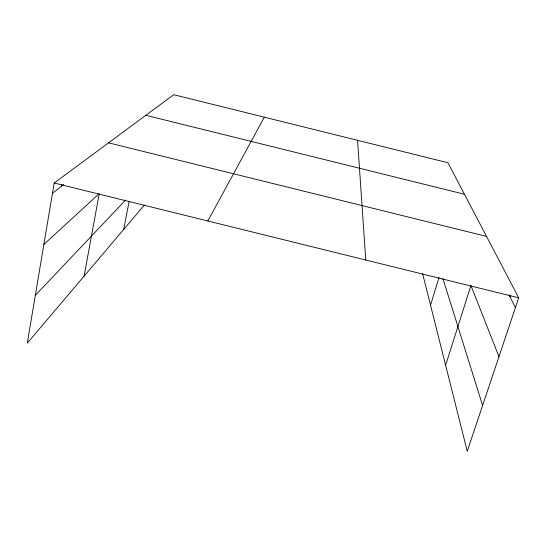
<?xml version="1.0" encoding="UTF-8"?>
<svg xmlns="http://www.w3.org/2000/svg" width="546" height="546" viewBox="0 0 546 546"><rect width="100%" height="100%" fill="white"/><g stroke="black" fill="none" stroke-linecap="round" stroke-linejoin="round"><path stroke-width="0.82" d="M422.638 273.778L467.24 451.289L518.7 297.816L447.932 162.728L173.696 94.711L54.184 183.012L27.3 343.12L144.403 205.016M61.732 186.118L62.019 184.466M84.091 276.146L99.079 194.492M123.683 229.45L129.102 201.549M430.535 305.214L439.066 277.3M445.625 365.26L470.932 285.524L498.962 356.675M510.066 296.922L510.592 295.331M207.835 220.987L264.319 117.185M35.319 295.345L125.56 200.068M43.871 244.424L99.229 193.659M52.464 193.25L63.739 184.575M145.837 115.295L464.441 194.253M108.558 142.84L486.527 236.404M54.184 183.012L518.7 297.816M508.988 294.765L515.41 307.63M442.895 278.501L482.596 405.494M357.555 140.315L365.772 260.019"/></g></svg>
